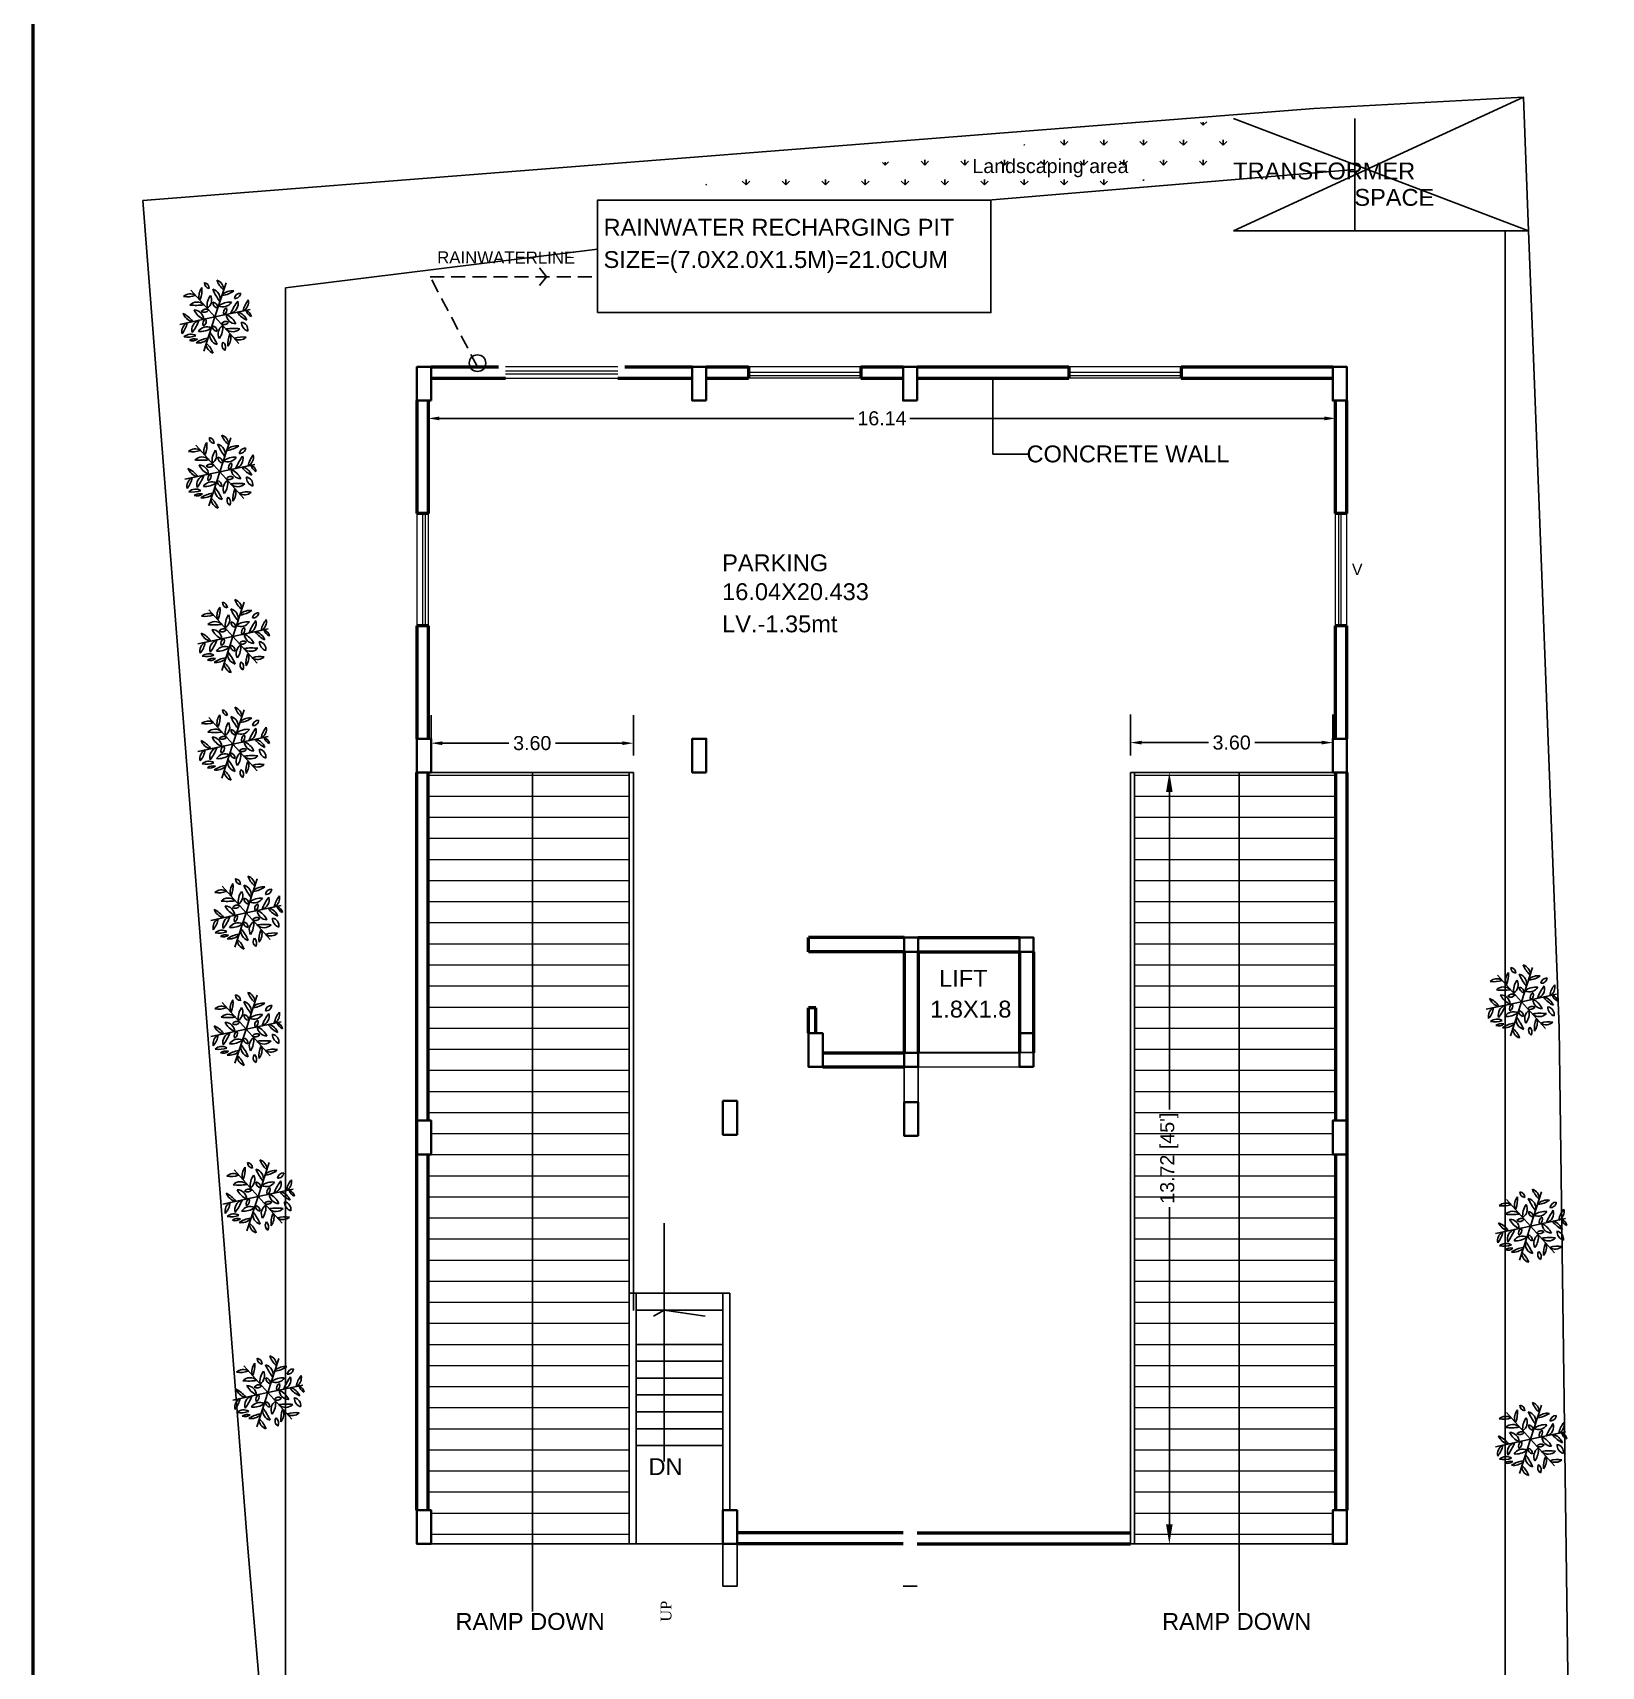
# Model space of a CAD drawing. Header units: metres. Extents: x 1217.9 to 1317.9, y 418.8 to 504.
# Drawn here: x 1217.89 to 1245.79, y 443.17 to 472.23 of the extents above; entities that cross this region are included whole.
import ezdxf

# ---------------------------------------------------------------- set-up
doc = ezdxf.new("R2010")
doc.units = ezdxf.units.M
doc.header["$MEASUREMENT"] = 0
for name, pattern in [('ACAD_ISO02W100', [15, 12, -3]), ('CONTINULUS', [0]), ('DASHED2', [0.375, 0.25, -0.125])]:
    doc.linetypes.add(name, pattern=pattern)
for name, color, linetype, lineweight in [('FUR', 32, 'Continuous', 15), ('TEXX', 4, 'Continuous', 35), ('wall', 92, 'Continuous', 50), ('win', 40, 'Continuous', 20)]:
    doc.layers.add(name, color=color, linetype=linetype, lineweight=lineweight)
for name, color, linetype in [('Legend', 7, 'Continuous'), ('Text', 7, 'Continuous'), ('TREE', 94, 'Continuous')]:
    doc.layers.add(name, color=color, linetype=linetype)
doc.styles.add('MtXpl_Georgia', font='georgiab.ttf')
doc.styles.add('PreDCRFont', font='arial.ttf', dxfattribs={"height": 0.25})
doc.styles.add('style2', font='arial.ttf', dxfattribs={"height": 0.25})
doc.dimstyles.new('Copy of Standard2', dxfattribs={"dimtxt": 0.25, "dimasz": 0.2, "dimexe": 0.5, "dimexo": 0.3, "dimgap": 0.09, "dimtad": 0, "dimtoh": 1, "dimzin": 0, "dimdsep": 46, "dimtxsty": 'PreDCRFont', "dimcen": 0.025, "dimdle": 0.1, "dimadec": 0, "dimazin": 0, "dimtfac": 1, "dimtofl": 0, "dimtmove": 2, "dimatfit": 3, "dimfxl": 0.18, "dimtolj": 1, "dimtzin": 0, "dimarcsym": 0})
doc.dimstyles.get("Standard").update_dxf_attribs({"dimtxt": 0.25, "dimasz": 0.35, "dimexe": 0.35, "dimexo": 0.35, "dimgap": 0.09, "dimtad": 0, "dimtoh": 1, "dimzin": 0, "dimdsep": 46, "dimtxsty": 'style2', "dimcen": 0.09, "dimadec": 0, "dimazin": 0, "dimtfac": 1, "dimtofl": 0, "dimtmove": 1, "dimatfit": 3, "dimfxl": 0.18, "dimtolj": 1, "dimtzin": 0, "dimarcsym": 0})
pattern_1 = [(180, (43.06304, -10.10116), (-1e-16, -0.375), [])]
pattern_2 = [(90, (55.36685, 0), (-0.35355339, 0.35355339), [0.09375, -0.61335678]), (45, (55.36685, 0), (-0.3535534, 0.3535534), [0.09375, -0.40625]), (135, (55.36685, 0), (-0.3535534, -0.3535534), [0.09375, -0.40625])]

# ---------------------------------------------------------------- blocks, each defined once
blk = doc.blocks.new('*D178')
at = {"layer": 'Defpoints', "color": 0, "transparency": 16777216}
for p in [(1228.576, 459.591), (1224.976, 459.07), (1228.576, 459.07)]:
    blk.add_point(p, dxfattribs=at)
at = {"layer": 'Text', "color": 0, "lineweight": -2, "transparency": 16777216}
for p, q in [((1224.976, 459.37), (1224.976, 460.091)), ((1228.576, 459.37), (1228.576, 460.091)), ((1225.176, 459.591), (1226.362, 459.591)), ((1228.376, 459.591), (1227.19, 459.591))]:
    blk.add_line(p, q, dxfattribs=at)
at = {"layer": 'Text', "color": 0, "transparency": 16777216}
for points in [[(1225.176, 459.624), (1225.176, 459.557), (1224.976, 459.591)], [(1228.376, 459.624), (1228.376, 459.557), (1228.576, 459.591)]]:
    blk.add_solid(points, dxfattribs=at)
at = {"layer": 'Text', "color": 0, "transparency": 16777216, "insert": (1226.776, 459.591), "char_height": 0.25, "attachment_point": 5, "style": 'PreDCRFont'}
blk.add_mtext('\\A1;3.60', dxfattribs=at)
blk = doc.blocks.new('*D177')
at = {"layer": 'Defpoints', "color": 0, "transparency": 16777216}
for p in [(1241.016, 459.601), (1237.416, 459.07), (1241.016, 459.07)]:
    blk.add_point(p, dxfattribs=at)
at = {"layer": 'Text', "color": 0, "lineweight": -2, "transparency": 16777216}
for p, q in [((1237.416, 459.37), (1237.416, 460.101)), ((1241.016, 459.37), (1241.016, 460.101)), ((1237.616, 459.601), (1238.802, 459.601)), ((1240.816, 459.601), (1239.63, 459.601))]:
    blk.add_line(p, q, dxfattribs=at)
at = {"layer": 'Text', "color": 0, "transparency": 16777216}
for points in [[(1237.616, 459.635), (1237.616, 459.568), (1237.416, 459.601)], [(1240.816, 459.635), (1240.816, 459.568), (1241.016, 459.601)]]:
    blk.add_solid(points, dxfattribs=at)
at = {"layer": 'Text', "color": 0, "transparency": 16777216, "insert": (1239.216, 459.601), "char_height": 0.25, "attachment_point": 5, "style": 'PreDCRFont'}
blk.add_mtext('\\A1;3.60', dxfattribs=at)
blk = doc.blocks.new('*D179')
at = {"layer": 'Defpoints', "color": 0, "linetype": 'Continuous', "transparency": 16777216}
for p in [(1237.416, 459.07), (1237.416, 445.35), (1238.108, 445.35)]:
    blk.add_point(p, dxfattribs=at)
at = {"layer": 'win', "color": 0, "linetype": 'Continuous', "lineweight": -2, "transparency": 16777216}
for p, q in [((1237.958, 459.07), (1238.458, 459.07)), ((1238.108, 458.72), (1238.108, 453.079)), ((1238.108, 445.7), (1238.108, 451.34)), ((1237.958, 445.35), (1238.458, 445.35))]:
    blk.add_line(p, q, dxfattribs=at)
at = {"layer": 'win', "color": 0, "linetype": 'Continuous', "transparency": 16777216}
for points in [[(1238.049, 458.72), (1238.166, 458.72), (1238.108, 459.07)], [(1238.049, 445.7), (1238.166, 445.7), (1238.108, 445.35)]]:
    blk.add_solid(points, dxfattribs=at)
at = {"layer": 'win', "color": 0, "linetype": 'Continuous', "transparency": 16777216, "insert": (1238.108, 452.21), "char_height": 0.25, "attachment_point": 5, "rotation": 90, "style": 'style2'}
blk.add_mtext("\\A1;13.72 [45']", dxfattribs=at)
blk = doc.blocks.new('*D176')
at = {"layer": 'Defpoints', "color": 0, "transparency": 16777216}
for p in [(1224.926, 465.683), (1241.066, 465.683), (1241.066, 465.367)]:
    blk.add_point(p, dxfattribs=at)
at = {"layer": 'Text', "color": 0, "lineweight": -2, "transparency": 16777216}
for p, q in [((1224.926, 465.383), (1224.926, 464.867)), ((1225.126, 465.367), (1232.496, 465.367)), ((1240.866, 465.367), (1233.495, 465.367)), ((1241.066, 465.383), (1241.066, 464.867))]:
    blk.add_line(p, q, dxfattribs=at)
at = {"layer": 'Text', "color": 0, "transparency": 16777216}
for points in [[(1225.126, 465.4), (1225.126, 465.333), (1224.926, 465.367)], [(1240.866, 465.4), (1240.866, 465.333), (1241.066, 465.367)]]:
    blk.add_solid(points, dxfattribs=at)
at = {"layer": 'Text', "color": 0, "transparency": 16777216, "insert": (1232.996, 465.367), "char_height": 0.25, "attachment_point": 5, "style": 'PreDCRFont'}
blk.add_mtext('\\A1;16.14', dxfattribs=at)
blk = doc.blocks.new('A$C6F0F3F3F')
at = {"layer": 'TREE'}
for points in [[(11.43, 11.79, 0), (15.03, 22.9, 0)], [(11.43, 11.79, 0), (3.61, 20.47, 0)], [(11.43, 11.79, 0), (0, 9.36, 0)], [(11.43, 11.79, 0), (7.82, 0.68, 0)], [(11.43, 11.79, 0), (22.85, 14.22, 0)], [(11.43, 11.79, 0), (19.25, 3.11, 0)]]:
    blk.add_polyline3d(points, dxfattribs=at)
for centre, radius, start, end in [((11.12, 18.41), 4.91, 143.3521, 190.9965), ((-1.26, 20.59), 8.47, 338.197, 5.0866), ((9.76, 22.83), 1.77, 176.5427, 264.4723), ((7.67, 21.03), 1.93, 0.9077, 80.1073), ((19.33, 26.48), 7.79, 200.3878, 229.0632), ((11.02, 20.65), 3.28, 359.75, 72.0497), ((3.43, 16), 3.28, 59.75, 132.0497), ((2.53, 26.11), 7.79, 260.3878, 289.0632), ((5.62, 13.36), 3.27, 47.2702, 135.7188), ((15.09, 15.24), 6.23, 145.1527, 185.9348), ((7.19, 17.28), 3.18, 302.4729, 28.6145), ((27.78, 28.31), 18.68, 203.8113, 217.5003), ((9.89, 17.6), 3.27, 347.2702, 75.7188), ((12.53, 16.44), 1.77, 176.5427, 264.4723), ((10.44, 14.65), 1.93, 0.9077, 80.1073), ((16.25, 10.34), 6.23, 85.1527, 125.9348), ((14.06, 18.2), 3.18, 242.4729, 328.6145), ((17.01, 15.37), 4.91, 83.3521, 130.9965), ((12.71, 27.17), 8.47, 278.197, 305.0866), ((15.69, 16.03), 3.27, 287.2702, 15.7188), ((33.91, 5.89), 18.68, 143.8113, 157.5003), ((17.97, 19.6), 1.81, 262.8639, 358.5782), ((19.84, 17.43), 2.13, 91.7015, 169.7406), ((28.28, 12.33), 7.79, 140.3878, 169.0632), ((19.07, 16.61), 3.28, 299.75, 12.0497), ((-2.54, 5.21), 8.47, 38.197, 65.0866), ((5.54, 14.84), 4.91, 203.3521, 250.9965), ((5.3, 34.22), 18.68, 263.8113, 277.5003), ((7.16, 7.55), 3.27, 107.2702, 195.7188), ((4.56, 10.87), 3.18, 2.4729, 88.6145), ((10.27, 16.69), 6.23, 205.1527, 245.9348), ((8.46, 12.36), 1.93, 60.9077, 140.1073), ((7.95, 15.07), 1.77, 236.5427, 324.4723), ((9.45, 9.5), 1.93, 120.9077, 200.1073), ((6.85, 10.42), 1.77, 296.5427, 24.4723), ((16.01, 13.16), 1.77, 116.5427, 204.4723), ((13.41, 14.08), 1.93, 300.9077, 20.1073), ((12.58, 6.89), 6.23, 25.1527, 65.9348), ((18.29, 12.71), 3.18, 182.4729, 268.6145), ((25.39, 18.37), 8.47, 218.197, 245.0866), ((17.32, 8.74), 4.91, 23.3521, 70.9965), ((24.57, 14.82), 3.16, 196.0238, 246.0109), ((20.58, 11.34), 2.77, 12.2233, 69.8114), ((3.95, 7.01), 3.28, 119.75, 192.0497), ((-5.26, 11.29), 7.79, 320.3878, 349.0632), ((3.55, 2.89), 3.28, 59.75, 132.0497), ((2.66, 13), 7.79, 260.3878, 289.0632), ((-11.06, 17.69), 18.68, 323.8113, 337.5003), ((8.79, 5.38), 3.18, 62.4729, 148.6145), ((6.61, 13.24), 6.23, 265.1527, 305.9348), ((12.97, 5.98), 3.27, 167.2702, 255.7188), ((-4.93, -4.73), 18.68, 23.8113, 37.5003), ((10.32, 7.14), 1.77, 356.5427, 84.4723), ((12.42, 8.93), 1.93, 180.9077, 260.1073), ((15.66, 6.3), 3.18, 122.4729, 208.6145), ((7.76, 8.34), 6.23, 325.1527, 5.9348), ((14.9, 8.51), 1.77, 56.5427, 144.4723), ((14.4, 11.22), 1.93, 240.9077, 320.1073), ((17.23, 10.22), 3.27, 227.2702, 315.7188), ((17.56, -10.64), 18.68, 83.8113, 97.5003), ((24.11, 2.99), 8.47, 158.197, 185.0866), ((11.73, 5.17), 4.91, 323.3521, 10.9965), ((19.55, 7.58), 2.59, 350.709, 79.1064), ((23.1, 10.05), 3.05, 178.6571, 251.1583), ((4.95, 1.52), 3.16, 76.0238, 126.0109), ((3.94, 6.72), 2.77, 252.2233, 309.8114), ((10.14, -3.59), 8.47, 98.197, 125.0866), ((5.84, 8.21), 4.91, 263.3521, 310.9965), ((11.84, 3.12), 3.28, 179.75, 252.0497), ((3.53, -2.71), 7.79, 20.3878, 49.0632), ((15.58, 2.45), 1.81, 142.8639, 238.5782), ((12.76, 1.91), 2.13, 331.7015, 49.7406), ((19.43, 7.58), 3.28, 239.75, 312.0497), ((20.32, -2.53), 7.79, 80.3878, 109.0632)]:
    blk.add_arc(centre, radius, start, end, dxfattribs=at)

msp = doc.modelspace()

# ---------------------------------------------------------------- hatches: boundary and pattern name
at = {"layer": 'Text', "linetype": 'Continuous'}
h = msp.add_hatch(dxfattribs=at)
h.set_pattern_fill('GRASS', color=256, scale=0.5)
h.set_pattern_definition(pattern_2)
h.paths.add_polyline_path([(1239.2509, 469.7945), (1239.2509, 470.7016), (1234.8212, 470.1464), (1234.9331, 469.2534)])
h = msp.add_hatch(dxfattribs=at)
h.set_pattern_fill('GRASS', color=256, scale=0.5)
h.set_pattern_definition(pattern_2)
h.paths.add_polyline_path([(1234.8212, 470.1464), (1227.9294, 469.2828), (1227.9338, 469.2476), (1234.8867, 469.2476), (1234.9331, 469.2534)])
at = {"layer": 'win', "linetype": 'Continuous'}
h = msp.add_hatch(dxfattribs=at)
h.set_pattern_fill('ANSI31', color=256, scale=3, angle=135)
h.set_pattern_definition(pattern_1)
h.paths.add_polyline_path([(1228.5011, 459.0696), (1226.7806, 459.0696), (1226.7806, 445.3496), (1228.5011, 445.3496)])
h.paths.add_polyline_path([(1224.9761, 452.2781), (1224.9261, 452.2781), (1224.9261, 445.9496), (1224.9761, 445.9496), (1224.9761, 445.3496), (1226.7806, 445.3496), (1226.7806, 459.0696), (1224.9261, 459.0696), (1224.9261, 452.8781), (1224.9761, 452.8781)])
h = msp.add_hatch(dxfattribs=at)
h.set_pattern_fill('ANSI31', color=256, scale=3, angle=135)
h.set_pattern_definition(pattern_1)
h.paths.add_polyline_path([(1239.3475, 459.0696), (1237.4908, 459.0696), (1237.4908, 445.3496), (1239.3475, 445.3496)])
h.paths.add_polyline_path([(1241.0658, 452.2781), (1241.0158, 452.2781), (1241.0158, 452.8781), (1241.0658, 452.8781), (1241.0658, 459.0696), (1239.3475, 459.0696), (1239.3475, 445.3496), (1241.0158, 445.3496), (1241.0158, 445.9496), (1241.0658, 445.9496)])

# ---------------------------------------------------------------- linework, layer by layer
at = {"linetype": 'Continuous'}
for p, q in [((1224.9761, 459.0696), (1228.5761, 459.0696)), ((1226.7806, 444.1474), (1226.7806, 459.0696)), ((1228.5011, 445.3496), (1228.5011, 459.0696)), ((1228.5761, 449.4996), (1228.5761, 459.0696)), ((1237.4158, 445.3496), (1237.4158, 459.0696)), ((1237.4158, 459.0696), (1241.0158, 459.0696)), ((1237.4908, 445.3496), (1237.4908, 459.0696)), ((1239.3475, 444.1474), (1239.3475, 459.0696)), ((1230.2934, 449.8101), (1228.5761, 449.8101)), ((1228.6261, 445.3496), (1228.6261, 449.8101)), ((1230.1684, 449.5101), (1228.6261, 449.5101)), ((1230.1684, 448.8996), (1228.6261, 448.8996)), ((1230.1684, 448.5996), (1228.6261, 448.5996)), ((1230.1684, 448.2996), (1228.6261, 448.2996)), ((1230.1684, 447.9996), (1228.6261, 447.9996)), ((1230.1684, 447.6996), (1228.6261, 447.6996)), ((1230.1684, 447.3996), (1228.6261, 447.3996)), ((1230.1684, 447.0996), (1228.6261, 447.0996)), ((1224.9761, 445.3496), (1230.1684, 445.3496)), ((1228.5111, 445.3496), (1230.4184, 445.3496)), ((1230.4184, 445.3496), (1230.4184, 444.5996)), ((1237.4158, 445.3496), (1241.0158, 445.3496)), ((1233.6225, 444.5996), (1233.3725, 444.5996))]:
    msp.add_line(p, q, dxfattribs=at)
at = {"color": 7, "linetype": 'Continuous'}
for p, q in [((1233.3925, 453.8324), (1233.3925, 453.2062)), ((1233.6425, 453.8324), (1233.6425, 453.2062))]:
    msp.add_line(p, q, dxfattribs=at)
at = {"linetype": 'CONTINULUS', "ltscale": 0.05}
msp.add_lwpolyline([(1219.8469, 469.2412), (1240.6802, 470.8807), (1244.4051, 471.0776), (1244.4977, 468.7016), (1244.5921, 466.2826), (1245.039, 454.5225), (1245.2828, 436.4064), (1222.2041, 439.5701), (1221.7086, 445.3479), (1219.8469, 469.2412)], close=True, dxfattribs=at)
at = {"color": 1, "linetype": 'Continuous'}
msp.add_lwpolyline([(1235.6925, 454.0928), (1233.3925, 454.0928), (1233.3925, 456.1324), (1235.6925, 456.1324)], close=True, dxfattribs=at)
at = {"linetype": 'Continuous'}
msp.add_lwpolyline([(1229.1202, 451.0519), (1229.1202, 446.8178)], dxfattribs=at)
at = {"layer": 'Text', "linetype": 'Continuous'}
for p, q in [((1244.4051, 471.0776), (1239.2509, 468.7016)), ((1244.4977, 468.7016), (1239.2509, 470.7016)), ((1241.4051, 470.7016), (1241.4051, 468.7016)), ((1241.4051, 469.7945), (1234.8867, 469.2476)), ((1239.2509, 468.7016), (1244.4977, 468.7016)), ((1244.0784, 468.7016), (1244.0784, 439.5701)), ((1227.9338, 468.3764), (1222.3845, 467.6898)), ((1222.3845, 439.5429), (1222.3845, 467.6898)), ((1228.5761, 449.8101), (1228.5011, 449.8101)), ((1230.1684, 445.9496), (1230.1684, 449.8101)), ((1230.2934, 449.8101), (1230.2934, 445.9496)), ((1230.4184, 444.5996), (1230.1684, 444.5996))]:
    msp.add_line(p, q, dxfattribs=at)
at = {"layer": 'Text', "linetype": 'DASHED2'}
for p, q in [((1225.802, 466.2826), (1224.9605, 467.8867)), ((1224.9605, 467.8867), (1227.9338, 467.8867))]:
    msp.add_line(p, q, dxfattribs=at)
at = {"layer": 'Text', "linetype": 'ACAD_ISO02W100'}
msp.add_line((1230.1684, 445.3496), (1230.1684, 444.5996), dxfattribs=at)
at = {"layer": 'Text', "linetype": 'Continuous'}
msp.add_lwpolyline([(1227.9338, 467.2476), (1234.9338, 467.2476), (1234.9338, 469.2476), (1227.9338, 469.2476)], close=True, dxfattribs=at)
for points in [[(1226.9072, 468.0422), (1227.0278, 467.8867)], [(1226.9072, 467.7313), (1227.0278, 467.8867)], [(1234.9708, 466.0826), (1234.9708, 464.7323), (1235.6201, 464.7323)], [(1229.8534, 449.398), (1229.1202, 449.5101), (1228.9328, 449.398)]]:
    msp.add_lwpolyline(points, dxfattribs=at)
msp.add_circle((1225.802, 466.349), 0.1477, dxfattribs=at)
at = {"layer": 'TEXX', "linetype": 'Continuous'}
for points in [[(1224.9761, 465.6826), (1224.9761, 466.2826), (1224.7261, 466.2826), (1224.7261, 465.6826)], [(1229.8725, 465.6826), (1229.8725, 466.2826), (1229.6225, 466.2826), (1229.6225, 465.6826)], [(1233.6225, 465.6826), (1233.6225, 466.2826), (1233.3725, 466.2826), (1233.3725, 465.6826)], [(1241.2658, 465.6826), (1241.2658, 466.2826), (1241.0158, 466.2826), (1241.0158, 465.6826)], [(1224.9761, 459.0696), (1224.9761, 459.6696), (1224.7261, 459.6696), (1224.7261, 459.0696)], [(1229.8725, 459.0696), (1229.8725, 459.6696), (1229.6225, 459.6696), (1229.6225, 459.0696)], [(1241.0158, 459.0696), (1241.0158, 459.6696), (1241.2658, 459.6696), (1241.2658, 459.0696)], [(1233.6425, 455.8824), (1233.3925, 455.8824), (1233.3925, 456.1324), (1233.6425, 456.1324)], [(1235.4425, 455.8824), (1235.6925, 455.8824), (1235.6925, 456.1324), (1235.4425, 456.1324)], [(1231.9425, 453.8324), (1231.9425, 454.4324), (1231.6925, 454.4324), (1231.6925, 453.8324)], [(1235.6925, 453.8324), (1235.6925, 454.4324), (1235.4425, 454.4324), (1235.4425, 453.8324)], [(1233.6425, 453.8324), (1233.3925, 453.8324), (1233.3925, 454.0824), (1233.6425, 454.0824)], [(1230.4184, 452.6281), (1230.4184, 453.2281), (1230.1684, 453.2281), (1230.1684, 452.6281)], [(1233.6425, 452.6062), (1233.6425, 453.2062), (1233.3925, 453.2062), (1233.3925, 452.6062)], [(1224.9761, 452.2781), (1224.9761, 452.8781), (1224.7261, 452.8781), (1224.7261, 452.2781)], [(1241.0158, 452.2781), (1241.0158, 452.8781), (1241.2658, 452.8781), (1241.2658, 452.2781)], [(1224.9761, 445.3496), (1224.9761, 445.9496), (1224.7261, 445.9496), (1224.7261, 445.3496)], [(1230.4184, 445.3496), (1230.4184, 445.9496), (1230.1684, 445.9496), (1230.1684, 445.3496)], [(1241.0158, 445.3496), (1241.0158, 445.9496), (1241.2658, 445.9496), (1241.2658, 445.3496)]]:
    msp.add_lwpolyline(points, close=True, dxfattribs=at)
at = {"layer": 'wall', "linetype": 'Continuous'}
for p, q in [((1224.9761, 466.2826), (1226.1743, 466.2826)), ((1224.9761, 466.0826), (1226.2993, 466.0826)), ((1228.2993, 466.0826), (1229.6225, 466.0826)), ((1228.4243, 466.2826), (1229.6225, 466.2826)), ((1229.8725, 466.2826), (1230.6225, 466.2826)), ((1229.8725, 466.0826), (1230.6225, 466.0826)), ((1230.6225, 466.2826), (1230.6225, 466.0826)), ((1232.6225, 466.2826), (1233.3725, 466.2826)), ((1232.6225, 466.2826), (1232.6225, 466.0826)), ((1232.6225, 466.0826), (1233.3725, 466.0826)), ((1233.6225, 466.2826), (1236.3192, 466.2826)), ((1233.6225, 466.0826), (1236.3192, 466.0826)), ((1236.3192, 466.2826), (1236.3192, 466.0826)), ((1238.3192, 466.2826), (1241.0158, 466.2826)), ((1238.3192, 466.2826), (1238.3192, 466.0826)), ((1238.3192, 466.0826), (1241.0158, 466.0826)), ((1224.7261, 465.6826), (1224.7261, 463.6761)), ((1224.9261, 465.6826), (1224.9261, 463.6761)), ((1241.0658, 463.6761), (1241.0658, 465.6826)), ((1241.2658, 463.6761), (1241.2658, 465.6826)), ((1224.9261, 463.6761), (1224.7261, 463.6761)), ((1241.2658, 463.6761), (1241.0658, 463.6761)), ((1224.7261, 461.6761), (1224.7261, 459.6696)), ((1224.9261, 461.6761), (1224.7261, 461.6761)), ((1224.9261, 461.6761), (1224.9261, 459.6696)), ((1241.0658, 459.6696), (1241.0658, 461.6761)), ((1241.2658, 461.6761), (1241.0658, 461.6761)), ((1241.2658, 459.6696), (1241.2658, 461.6761)), ((1224.7261, 445.9496), (1224.7261, 459.0696)), ((1224.9261, 452.8781), (1224.9261, 459.0696)), ((1241.0658, 459.0696), (1241.0658, 452.8781)), ((1241.2658, 459.0696), (1241.2658, 445.9496)), ((1233.3925, 456.1324), (1231.6925, 456.1324)), ((1231.6925, 455.8824), (1231.6925, 456.1324)), ((1233.3925, 455.8824), (1231.6925, 455.8824)), ((1233.3925, 455.8824), (1233.3925, 454.0824)), ((1233.6425, 456.1324), (1235.4425, 456.1324)), ((1233.6425, 455.8824), (1235.4425, 455.8824)), ((1233.6425, 455.8824), (1233.6425, 454.0824)), ((1235.4425, 455.8824), (1235.4425, 454.0824)), ((1235.6925, 455.8824), (1235.6925, 454.0824)), ((1231.6925, 454.4324), (1231.6925, 454.8824)), ((1231.8175, 454.8824), (1231.6925, 454.8824)), ((1231.8175, 454.4324), (1231.8175, 454.8824)), ((1231.9425, 454.0824), (1233.3925, 454.0824)), ((1231.9425, 453.8324), (1233.3925, 453.8324)), ((1224.9261, 445.9496), (1224.9261, 452.2781)), ((1241.0658, 452.2781), (1241.0658, 445.9496)), ((1233.3725, 445.5496), (1230.4184, 445.5496)), ((1233.6225, 445.5496), (1237.4158, 445.5496)), ((1233.3725, 445.3496), (1230.4184, 445.3496)), ((1233.6225, 445.3496), (1237.4158, 445.3496))]:
    msp.add_line(p, q, dxfattribs=at)
at = {"layer": 'wall'}
msp.add_lwpolyline([(1217.8903, 418.8176), (1317.8903, 418.8176), (1317.8903, 504.0023), (1217.8903, 504.0023)], close=True, dxfattribs=at)
at = {"layer": 'win', "linetype": 'Continuous'}
for p, q in [((1228.2993, 466.2826), (1226.2993, 466.2826)), ((1228.2993, 466.2068), (1226.2993, 466.2068)), ((1226.2993, 466.1568), (1228.2993, 466.1568)), ((1226.2993, 466.0826), (1228.2993, 466.0826)), ((1232.6225, 466.2826), (1230.6225, 466.2826)), ((1232.6225, 466.1826), (1230.6225, 466.1826)), ((1230.6225, 466.1326), (1232.6225, 466.1326)), ((1232.6225, 466.0826), (1230.6225, 466.0826)), ((1238.3192, 466.2826), (1236.3192, 466.2826)), ((1238.3192, 466.1826), (1236.3192, 466.1826)), ((1236.3192, 466.1326), (1238.3192, 466.1326)), ((1238.3192, 466.0826), (1236.3192, 466.0826)), ((1224.7261, 463.6761), (1224.7261, 461.6761)), ((1224.8261, 463.6761), (1224.8261, 461.6761)), ((1224.8761, 461.6761), (1224.8761, 463.6761)), ((1224.9261, 463.6761), (1224.9261, 461.6761)), ((1241.0658, 461.6761), (1241.0658, 463.6761)), ((1241.1158, 463.6761), (1241.1158, 461.6761)), ((1241.1658, 461.6761), (1241.1658, 463.6761)), ((1241.2658, 461.6761), (1241.2658, 463.6761)), ((1233.6425, 454.0824), (1235.4425, 454.0824)), ((1233.6425, 453.8324), (1235.4425, 453.8324))]:
    msp.add_line(p, q, dxfattribs=at)

# ---------------------------------------------------------------- block references
at = {"layer": 'FUR', "xscale": 0.0546311990480498, "yscale": 0.0546311990480498, "zscale": 0.0546311990480498}
for p in [(1220.5079, 466.5281), (1220.5962, 463.7723), (1220.8288, 460.8455), (1220.8288, 458.9321), (1221.0611, 455.9287), (1243.7459, 454.3484), (1221.0611, 453.861), (1221.275, 450.8828), (1243.9081, 450.3589), (1221.4487, 447.3982), (1243.9081, 446.5664)]:
    msp.add_blockref('A$C6F0F3F3F', p, dxfattribs=at)

# ---------------------------------------------------------------- texts
at = {"linetype": 'Continuous', "style": 'style2'}
for s, p in [('TRANSFORMER', (1239.2449, 469.617)), ('SPACE', (1241.3991, 469.1477)), ('RAINWATER RECHARGING PIT', (1228.0447, 468.6167)), ('SIZE=(7.0X2.0X1.5M)=21.0CUM', (1228.0447, 468.0424)), ('LIFT', (1234.0135, 455.2592)), ('1.8X1.8', (1233.8543, 454.7116)), ('DN', (1228.8443, 446.5751)), ('RAMP DOWN', (1225.4118, 443.8218)), ('RAMP DOWN', (1237.9787, 443.8218))]:
    msp.add_text(s, height=0.3, dxfattribs=at).set_placement(p)
at = {"style": 'MtXpl_Georgia'}
msp.add_text('UP', height=0.19198, rotation=90, dxfattribs=at).set_placement((1229.2511, 443.9692))
at = {"layer": 'Legend', "linetype": 'Continuous', "style": 'style2'}
for s, p in [('CONCRETE WALL', (1235.5678, 464.5852)), ('PARKING', (1230.1539, 462.6487)), ('16.04X20.433', (1230.1539, 462.1352)), ('LV.-1.35mt', (1230.1539, 461.5628))]:
    msp.add_text(s, height=0.3, dxfattribs=at).set_placement(p)
at = {"layer": 'Text', "style": 'PreDCRFont'}
for s, height, p in [('RAINWATERLINE', 0.21375, (1225.0844, 468.125)), ('V', 0.2025, (1241.3551, 462.5807))]:
    msp.add_text(s, height=height, rotation=359.85, dxfattribs=at).set_placement(p)
at = {"layer": 'Text', "lineweight": 30, "insert": (1235.9927, 469.9801), "char_height": 0.25, "attachment_point": 2, "style": 'PreDCRFont'}
msp.add_mtext('Landscaping area', dxfattribs=at)

# ---------------------------------------------------------------- dimensions: what is measured, and where the dimension line sits
at = {"layer": 'Text'}
for base, p1, p2, picture, middle in [((1241.0658, 465.3665), (1224.9261, 465.6826), (1241.0658, 465.6826), '*D176', (1232.996, 465.3665)), ((1228.5761, 459.5908), (1224.9761, 459.0696), (1228.5761, 459.0696), '*D178', (1226.7761, 459.5908)), ((1241.0158, 459.6013), (1237.4158, 459.0696), (1241.0158, 459.0696), '*D177', (1239.2158, 459.6013))]:
    dim = msp.add_linear_dim(base=base, p1=p1, p2=p2, dimstyle='Copy of Standard2', override={"dimpost": '\\X'}, dxfattribs=at)
    dim.commit()
    dim.dimension.update_dxf_attribs({"geometry": picture, "text_midpoint": middle})
at = {"layer": 'win', "linetype": 'Continuous'}
dim = msp.add_linear_dim(base=(1238.1078, 445.3496), p1=(1237.4158, 459.0696), p2=(1237.4158, 445.3496), angle=90, dimstyle='Standard', override={"dimfxl": 0.15, "dimfxlon": 1}, dxfattribs=at)
dim.commit()
dim.dimension.update_dxf_attribs({"geometry": '*D179', "text_midpoint": (1238.1078, 452.2096)})

doc.saveas('drawing.dxf')
